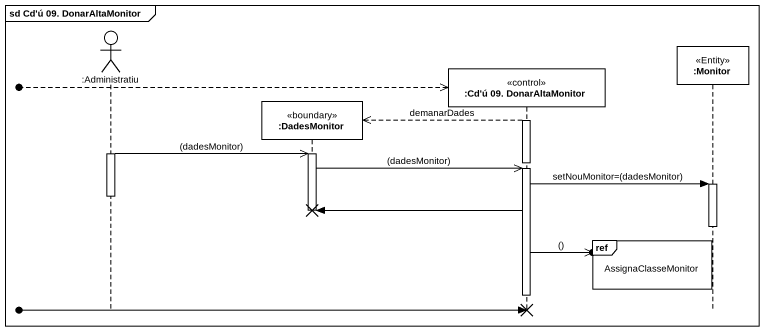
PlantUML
@startuml
mainframe sd Cd'ú 09. DonarAltaMonitor
hide footbox
actor ":Administratiu" as Administratiu
participant ":DadesMonitor" as DadesMonitor <<boundary>>
participant ":Cd'ú 09. DonarAltaMonitor" as Cd_ú_09_DonarAltaMonitor <<control>>
participant ":Monitor" as Monitor <<Entity>>

[o-->> Cd_ú_09_DonarAltaMonitor
activate Cd_ú_09_DonarAltaMonitor
Cd_ú_09_DonarAltaMonitor -->> DadesMonitor ** : demanarDades
activate Administratiu
Administratiu ->> DadesMonitor : (dadesMonitor)
activate DadesMonitor
deactivate Cd_ú_09_DonarAltaMonitor
DadesMonitor ->> Cd_ú_09_DonarAltaMonitor : (dadesMonitor)
activate Cd_ú_09_DonarAltaMonitor
Cd_ú_09_DonarAltaMonitor -> Monitor : setNouMonitor=(dadesMonitor)
activate Monitor
deactivate Administratiu
Cd_ú_09_DonarAltaMonitor -> DadesMonitor !!
deactivate DadesMonitor
deactivate Monitor
ref over Monitor : AssignaClasseMonitor
Cd_ú_09_DonarAltaMonitor ->>o] : ()
deactivate Cd_ú_09_DonarAltaMonitor
[o-> Cd_ú_09_DonarAltaMonitor
@enduml
